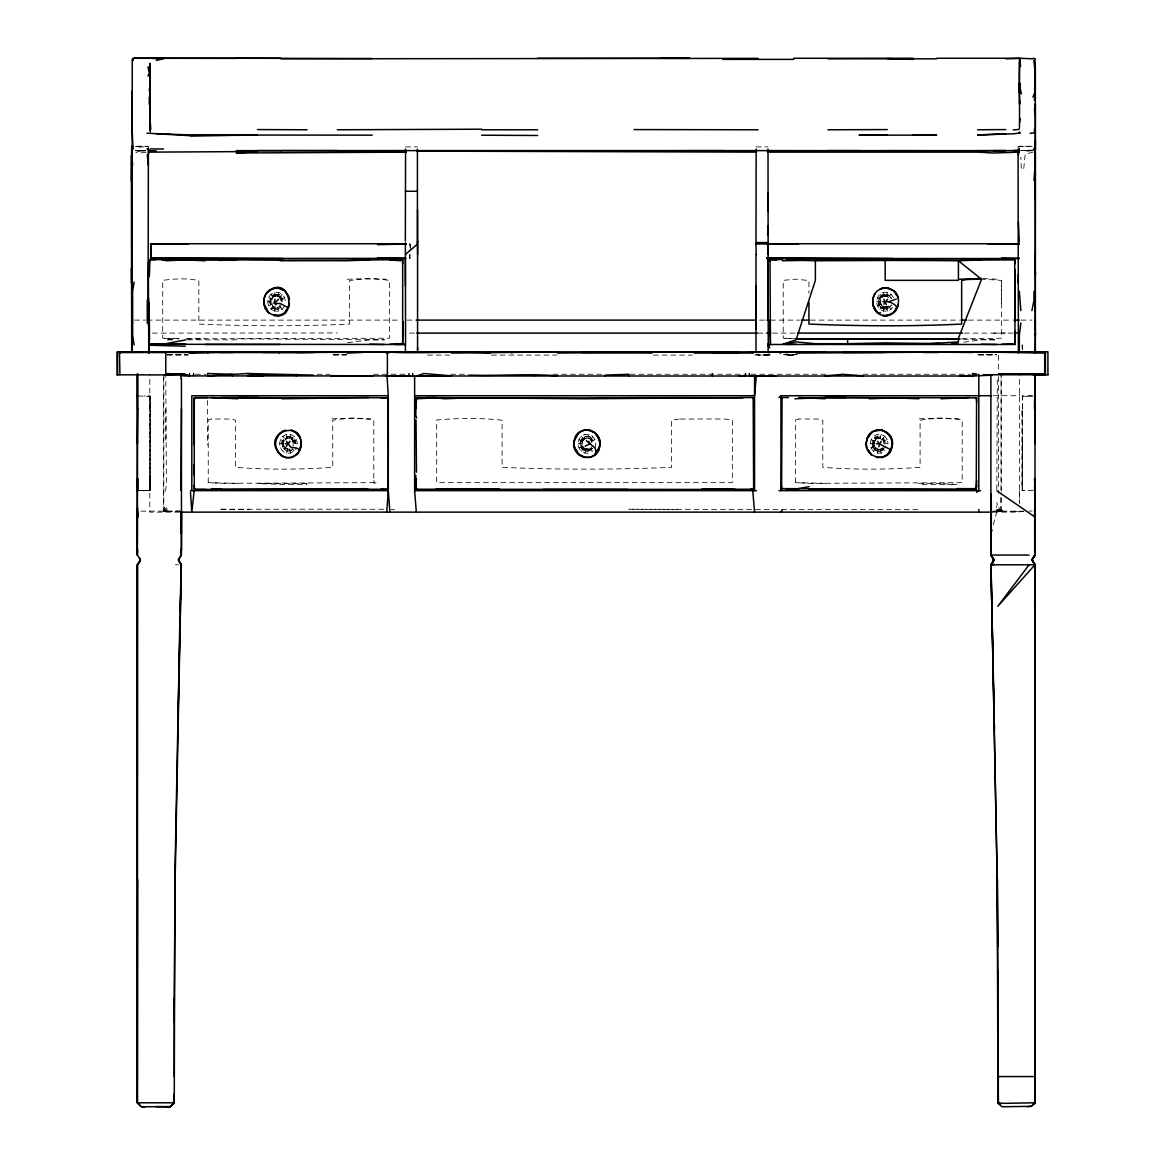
<?xml version="1.0" encoding="UTF-8"?>
<svg xmlns="http://www.w3.org/2000/svg" width="1165" height="1165" viewBox="0 0 1165 1165"><rect width="100%" height="100%" fill="white"/><g stroke="black" fill="none" stroke-linecap="round" stroke-linejoin="round"><path stroke-width="0.75" stroke-dasharray="5 3.75" d="M149.819 478.538L149.819 490.756L150.227 396.581L137.834 395.94M150.227 490.421L150.125 396.1L148.13 395.94L150.125 396.1L150.125 490.582L148.115 490.771M163.872 374.751L163.799 511.246L179.381 511.435M165.459 491.149L166.377 484.64L165.794 374.781M1000.968 511.581L1000.997 497.178M1000.997 489.97L1001.143 374.751L1001.274 491.048M1019.39 490.654L1019.39 503.193L1019.39 374.242M1022.52 408.697L1022.52 395.94L1032.991 395.94M150.125 490.698L150.227 478.538L150.125 490.582L139.349 490.771M1022.52 443.719L1022.215 490.48L1034.505 490.654M998.521 376.572L998.463 493.246M1001.507 303.424L1001.507 280.357M594.966 447.943L595.854 443.763L594.966 439.584L592.49 436.234L588.922 434.385L584.961 434.385L581.393 436.234C577.126 440.195 577.126 447.331 581.393 451.277L584.961 453.141L588.922 453.141L592.49 451.277L590.102 448.044L588.077 449.093L583.782 448.044L581.918 443.763L581.932 441.156L585.704 437.894L590.407 439.059L591.966 441.156L592.009 443.763L591.471 441.404L593.131 440.545L589.985 436.933C585.354 434.632 579.791 438.652 580.068 443.763L581.466 448.481L583.927 450.535L588.471 451.001L592.417 448.481L585.82 449.093L583.476 448.467L581.932 446.37L582.427 441.404L583.811 439.525L586.942 438.331L586.942 436.191L581.466 439.045L580.112 443.763L581.466 448.481L586.942 451.336L592.417 448.481M1001.085 509.222L1000.735 511.333L996.483 511.435L1002.89 510.969L996.483 509.222M1000.997 511.187L1001.085 492.868M149.819 408.667L150.125 396.1L143.877 395.94M882.589 448.467L880.361 449.632L875.643 448.467L874.1 446.37L874.1 441.156L877.871 437.894L882.589 439.059L884.716 436.234L881.148 434.385L877.187 434.385L873.604 436.234C869.352 440.195 869.352 447.331 873.604 451.277L877.187 453.141L881.148 453.141L884.716 451.277L882.255 448.044L880.23 449.093L875.891 448.001C870.24 442.234 880.973 439.089 871.944 433.933M1022.404 349.311L1022.215 345.19L1022.637 346.223M996.818 489.737L997.313 376.572M592.213 441.011L590.597 438.812L585.646 437.589L583.286 438.812L581.087 443.763L581.466 448.481L585.413 451.001L588.471 451.001L591.223 449.574M293.114 446.137L293.187 441.404L289.692 438.419L290.449 434.385L286.488 434.385L282.92 436.234C278.653 440.195 278.653 447.316 282.92 451.277L286.488 453.141L290.449 453.141L294.017 451.277L296.493 447.943M282.192 301.735L281.61 298.983L282.542 298.502L283.212 301.735L282.629 298.531L279.498 294.905L273.455 294.949L270.193 298.458L270.193 304.997L271.955 304.08L273.105 306.439L277.823 307.589L281.595 304.342M873.998 443.763L874.493 441.404L872.731 440.501L872.731 447.025L874.595 449.574L879.007 451.277L882.051 450.578L883.172 449.574L882.531 448.7L880.187 449.923L875.235 448.7L873.022 443.763L875.235 438.812L877.58 437.589L882.531 438.812L884.133 441.156L884.162 443.763L882.153 439.525L883.274 437.982L885.837 443.763L883.172 437.953L880.42 436.526L874.667 437.88L872.017 443.763L874.595 449.574L877.362 451.001L880.42 451.001L883.172 449.574M284.639 305.9L282.178 309.249L278.595 311.113L274.634 311.113L275.435 307.065L274.925 309.06L272.057 307.531L272.683 306.672L270.484 301.735L272.683 296.784L277.634 295.561L281.61 298.983M883.507 311.113L884.206 307.589L888.575 306.016L891.036 309.249L887.468 311.113L883.507 311.113L879.939 309.249C875.672 305.288 875.672 298.167 879.939 294.206L883.507 292.357L887.468 292.357L891.036 294.206L893.497 297.556M877.187 453.141L877.973 449.093L879.007 451.277L882.051 450.578L885.167 446.967M164.396 510.372L165.124 509.222L167.119 509.222L166.377 507.314L164.396 511.246L167.119 511.435L163.566 510.911L163.493 509.222M294.73 443.763L294.148 441.011L290.172 437.589L290.231 436.424L287.143 436.424L284.42 437.982L281.872 442.074L282.527 446.967L284.58 449.574L287.333 451.001L293.143 449.574M290.449 434.385L294.017 436.234L296.493 439.584L297.366 443.763L293.624 443.763L292.007 439.059L287.289 437.894L283.517 441.156L283.517 446.37L287.566 449.923L291.891 450.593L287.158 450.957L287.551 449.049L284.158 446.108L280.459 447.943M886.507 295.561L881.556 296.784L879.342 301.735L879.925 304.473L883.9 307.895L883.682 308.973C876.852 307.342 876.706 296.143 883.682 294.483L888.371 294.905L891.487 298.531L889.492 295.925L886.74 294.483L886.507 295.561L888.851 296.784L889.623 295.808L891.4 298.502M877.362 451.001L877.58 449.923M884.716 436.234L887.177 439.584L884.133 441.156L880.143 438.477L880.536 436.569L880.187 437.589M274.634 311.113L271.066 309.249C266.8 305.288 266.8 298.167 271.066 294.206L274.634 292.357L278.595 292.357L282.178 294.206L284.639 297.556L285.527 301.735M268.605 305.9L271.998 304.109L271.998 299.361L273.105 297.031L275.333 295.866L280.051 297.031L281.595 299.114L281.624 301.735M295.735 443.763L295.051 440.545L293.027 437.88L287.333 436.526L282.673 440.545L282.673 446.981L283.605 446.501L283.605 441.011L282.527 440.559L284.158 441.404L280.459 439.584M585.413 451.001L585.646 449.923L581.466 448.481L580.112 443.763M888.91 306.439L886.682 307.589L881.963 306.439L880.318 301.735L881.963 297.031L884.206 295.866L888.91 297.031L891.036 294.206M282.178 294.206L280.051 297.031L275.362 296.449L274.925 294.396L272.057 295.925L269.479 301.735L272.129 307.618L274.925 309.06L278.027 309.06L280.736 307.502L279.993 306.672L273.309 308.565L272.057 307.531M584.961 453.141L585.82 449.093M588.077 438.419L588.922 434.385M887.468 311.113L886.682 307.589L882.269 306.016C877.07 302.245 885.24 297.454 879.939 294.206M1022.113 396.581L1022.52 395.925L1022.113 490.48L1024.21 490.654L1022.215 490.582L1022.113 408.667L1022.215 490.683M277.634 295.561L277.867 294.483L279.498 294.905L277.59 296.449M286.488 434.385L287.435 438.419L289.794 438.477L290.231 436.424L293.143 437.953L292.517 438.812M287.333 451.001L287.566 449.923M278.595 292.357L277.692 296.391L275.362 296.449M887.468 292.357L886.55 296.391L884.22 296.449L883.813 294.527L889.594 295.954L886.74 294.483M881.148 434.385L880.143 438.477M286.488 453.141L287.551 449.049M993.294 524.76L996.978 511.085M996.483 507.314L997.313 504.445L996.483 501.11M410.386 257.8L409.556 258.528L410.386 252.863M167.119 511.26L164.673 510.969L166.377 507.314M1019.331 146.237L1018.079 147.212L1019.331 146.237L1032.379 146.237M282.673 446.981L281.872 442.074L282.673 440.545M294.148 441.011C295.648 441.797 288.177 439.423 294.017 436.234M888.575 306.016L885.415 307.196L882.269 306.016L879.939 309.249M883.886 448.015L882.051 450.578L880.143 449.049L882.939 447.142M271.066 309.249L273.396 306.016L272.129 307.618M873.604 451.277L875.934 448.044L875.993 450.535L879.007 451.277M883.9 307.895L888.851 306.672L889.492 307.531L891.4 304.953L889.594 307.502L886.74 308.973L883.682 308.973L880.929 307.531L881.556 306.672M874.595 449.574L875.235 448.7M281.493 301.735L279.615 297.483L280.736 295.954L279.993 296.784M581.393 451.277L583.811 448.001L581.932 446.37M592.49 436.234C589.606 447.185 588.762 430.424 590.597 438.812M768.172 354.51L769.657 353.942L768.012 354.699M271.955 299.376L273.455 294.949C266.421 297.701 275.581 301.458 268.605 297.556M580.753 440.545L585.413 436.526L588.471 436.526M592.213 446.501L590.597 448.7L585.646 449.923M891.036 309.249L892.681 307.021M293.027 437.88L291.716 439.482M882.531 438.812L883.172 437.953M285.221 448.7L284.58 449.574L285.542 448.001L282.92 451.277M166.26 511.435L163.362 510.357L163.493 374.781M1000.997 510.911L999.439 511.391M871.143 439.584L874.1 441.156L875.934 439.482M581.932 441.156L585.82 438.419L584.961 434.385M410.182 257.8L409.556 258.339L410.182 249.354M888.371 294.905L886.463 296.449L888.575 297.454M879.925 304.473L879.022 304.953L882.313 308.507L884.22 307.021L886.463 307.021L886.885 309.06L889.594 307.502M882.269 297.454L879.895 297.046L878.512 301.735L879.065 304.997L880.929 307.531M1022.52 490.363L1024.21 490.654M884.22 296.449L886.55 296.391M293.114 441.389L296.493 439.584M877.463 305.9L880.856 304.109L879.065 304.997M871.143 447.943C878.425 444.098 868.77 447.753 875.993 450.535M271.066 304.473L270.193 304.997M282.527 446.967L284.158 446.108M872.702 446.981L873.604 446.501M273.309 308.565L278.027 309.06L277.59 307.021L279.717 306.016L282.178 309.249M280.634 307.531L277.867 308.973L277.634 307.895M290.172 437.589L285.221 438.812C283.095 436.627 288.556 443.122 282.92 436.234M285.41 439.482L287.551 438.477L287.143 436.424L287.566 437.589M578.918 447.943L582.427 446.108L581.466 448.481L583.811 448.001M594.966 439.584L591.966 441.156L590.102 439.482M877.493 436.569L874.595 437.953L875.891 439.525L877.973 438.419L877.362 436.526L874.595 437.953L875.235 438.812M284.639 297.556L280.998 299.376L282.542 298.502M376.062 482.66L374.183 483.446L373.907 480.49M137.281 151.523L144.227 150.707M963.746 342.19L981.542 339.845L996.541 339.845L961.547 339.102M347.592 342.67L369.494 339.845L384.494 339.845L236.626 338.855M138.781 147.212L147.256 146.484L148.756 147.212L147.256 146.237L132.635 146.237M145.96 152.426L138.97 153.008L135.752 152.134M586.942 451.336L586.942 449.18L588.077 449.093L588.922 453.141M135.752 150.605L145.756 150.591L135.752 150.605L142.538 150.605L138.97 150.605M1033.224 150.037L1020.627 150.576L1028.477 150.722M1019.331 146.484L1022.87 146.237M1026.787 151.115L1032.088 150.795M142.538 151.115L145.523 150.94M331.909 418.818L353.286 417.973L370.587 418.774M919.331 418.818L941.131 417.973L958.882 418.774M172.522 339.597L165.78 339.845L172.522 339.845M143.877 490.363L137.834 490.582L150.125 490.582L139.611 490.654M347.243 279.265L369.494 278.493L386.256 279.236M135.781 146.411L142.101 146.237M1013.04 511.624L1023.729 511.348M1029.074 511.071L1032.015 511.013M1021.37 150.605L1032.933 150.591L1025.185 150.605L1028.477 150.605M993.643 333.117L1005.73 332.942M783.739 354.597L799.467 354.51M986.114 354.699L996.687 354.626M996.483 510.984L1002.89 510.969L1000.648 510.94L998.769 507.314M996.483 510.372L1002.191 510.372L1000.269 510.357M996.483 511.26L1002.002 511.231L998.245 511.42L1000.648 510.94M135.883 146.484L147.256 146.484M1018.385 146.484L1032.336 146.484M405.566 146.892L417.419 146.892M756.158 146.892L768.012 146.892M1032.933 152.134L1025.185 154.188L1023.7 169.202L1021.37 169.202L1020.846 157.26M275.042 295.561L274.824 294.483L277.867 294.483L280.634 295.925M267.717 301.735L271.489 301.735M876.59 301.735L880.361 301.735M134.499 320.113L145.407 320.113M147.227 320.113L399.77 320.113M407.036 320.113L414.303 320.113M759.507 320.113L766.774 320.113M770.4 320.113L799.467 320.113M810.374 320.113L959.363 320.113M968.435 320.113L1012.05 320.113M1021.137 320.113L1032.03 320.113M152.353 333.117L337.282 332.942M409.57 333.117L415.031 333.117M758.036 333.117L766.555 333.117M772.512 333.117L795.622 333.117M964.343 333.117L1013.201 333.117M185.992 338.855L389.372 338.214L389.372 280.357C376.324 278.624 362.606 278.333 349.617 280.605L349.617 324.074C299.492 326.389 248.975 326.244 198.851 324.074L198.851 280.605C187.259 277.984 174.401 278.726 162.721 280.357L162.721 338.214L179.308 338.797M961.533 338.855L1001.419 338.214L1001.419 280.357L981.542 279.134M187.725 339.845L236.626 339.845L236.626 343.719M167.279 354.51L187.245 354.51M334.195 354.51L346.893 354.51M977.799 354.51L996.002 354.51M167.192 354.699L187.973 354.699M333.044 354.699L346.864 354.699M768.536 354.699C767.371 355.806 754.439 353.374 756.158 354.699L756.158 353.942M783.739 354.699L795.972 354.699M978.848 354.699L996.687 354.699M166.843 355.107L188.482 355.107M333.307 355.107L346.122 355.092M427.511 355.107L449.705 355.077M491.412 355.107L556.928 355.077M653.347 355.092L692.461 355.092M755.007 355.048L770.036 355.107M786.39 355.107L794.996 355.048M978.542 355.034L996.716 355.034M195.283 374.242L206.205 374.242M317.171 374.242L329.913 374.242M373.572 374.242L406.308 374.242M450.651 374.242L468.65 374.242M552.953 374.242L603.222 374.242M630.076 374.242L744.683 374.242M750.959 374.242L826.553 374.242M862.93 374.242L970.27 374.242M993.337 395.736L1016.958 395.736M880.23 438.419L877.9 438.477L877.187 434.385M279.571 443.763L283.648 443.763L281.872 442.074M578.044 443.763L581.918 443.763M870.255 443.763L874.041 443.763M885.458 443.763L888.065 443.763L887.177 439.584M289.765 449.632L285.061 448.467L289.794 449.049L290.449 453.141M287.158 450.957L290.202 450.957M383.693 509.222L219.122 509.222L249.601 509.673M180.997 511.071L140.324 511.144M993.133 511.071L1023.846 511.217M992.493 511.464L1024.166 511.464M179.57 512.134L149.804 512.134L149.804 374.242M992.915 512.134L1019.39 512.134M175.347 564.792L178.332 564.792M770.516 355.048L758.036 355.034L770.516 355.063M164.658 510.372L167.119 510.372M167.119 510.984L164.396 510.969M790.045 338.709L783.069 338.214M178.391 338.738L162.576 338.214M187.288 338.782L205.084 338.855M167.192 354.597L185.235 354.699M825.126 483.344L795.418 482.66M237.791 483.344L208.084 482.66M677.389 509.688L628.867 509.222L920.379 509.688M163.566 510.911L165.547 511.26M794.457 338.826L783.215 338.214L783.215 280.357L796.074 279.134L808.932 280.605L808.932 293.289M175.362 511.071L179.585 511.173M1028.462 395.94L1032.991 396.071M390.945 509.513L394.571 509.658M983.216 278.566L998.288 279.236M1022.52 396.1L1028.462 396.595M274.824 294.483L279.498 294.905M882.313 308.507L886.885 309.06L882.313 308.507L882.211 305.973L884.22 307.021M163.624 511.1L164.396 511.246M586.942 436.191L589.971 436.977L593.101 440.559M997.895 509.222L1001.172 510.372M409.556 243.733L410.386 244.65L410.386 251.334M586.942 449.18L589.971 450.535M578.918 439.584L582.427 441.404L581.466 439.045L583.811 439.525L581.393 436.234M272.683 306.672L275.042 307.895M879.925 298.983L879.022 298.502L880.929 295.925L881.556 296.784M872.702 440.545L873.604 441.011M270.149 298.502L271.066 298.983M877.463 297.556L880.856 299.361L879.895 297.046L883.813 294.527L883.9 295.561M880.143 449.049L881.148 453.141M1022.215 344.84L1022.637 352.689M410.182 244.65L409.556 243.966L410.182 247.941M581.67 446.501L583.286 448.7M272.057 295.925L272.683 296.784M271.066 294.206L273.105 297.031M292.007 448.467L294.017 451.277M164.381 507.314L165.124 509.222M277.692 307.065L278.595 311.113M886.507 307.895L886.74 308.973M880.187 449.923L880.42 451.001M877.362 436.526L877.58 437.589M883.507 292.357L884.293 296.391M274.634 292.357L275.435 296.391M294.949 440.501L295.517 443.763M1022.593 348.67L1022.535 345.19L1022.579 348.685M1019.39 393.959L1019.39 395.736M1022.215 346.223L1022.215 349.311M998.58 355.31L998.58 370.79M207.618 400.44L207.618 444.972M165.794 408.944L165.794 443.239M885.167 440.559L883.536 441.404L885.167 440.559M211.651 418.992L208.244 419.982L208.244 482.66L221.86 483.344L373.805 482.66L373.805 419.982C360.349 418.104 346.136 417.798 332.753 420.259L332.753 467.34C300.526 469.626 267.673 469.844 235.476 467.34L235.476 420.259L232.068 419.065L211.651 418.992M798.986 418.992L795.579 419.982L795.579 482.66L809.194 483.344L962.188 482.66L962.188 419.982C948.368 418.104 933.82 417.798 920.088 420.259L920.088 467.34C887.861 469.626 855.008 469.844 822.81 467.34L822.81 420.259L819.403 419.065L798.986 418.992M679.166 419.065L671.579 420.259L671.579 467.34C615.207 469.684 558.457 469.786 502.086 467.34L502.086 420.259C480.49 417.784 458.355 418.104 436.7 419.982L436.7 482.66L732.334 482.66L732.334 419.982L724.732 418.992L679.166 419.065M306.992 483.621L258.353 483.621L281.959 484.422L306.992 484.422L306.992 483.621M941.131 483.621L918.908 483.621L918.908 484.422L957.018 484.422L941.131 483.621M793.671 355.092L786.535 355.077L793.671 355.107"/><path stroke-width="1.5" d="M132.417 58.658L132.65 60.609M145.144 1106.75L141.329 1106.633L137.368 1102.789L137.397 564.792L140.397 559.812L137.397 555.05L137.295 549.254M137.397 373.907L137.295 549.312L137.397 533.089M137.281 879.371L137.397 564.792L140.062 561.166L140.033 558.501M148.392 148.581L148.086 310.764M148.756 352.762L148.756 312.453M141.446 1106.75L170.265 1106.633L174.255 1102.789L174.852 879.371L178.711 680.855M490.334 353.082C456.01 350.825 421.643 353.942 387.392 352.034L387.392 375.916L189.473 375.916L184.638 375.261L184.638 374.169L165.765 373.557L165.765 351.874M280.095 260.771L402.668 259.62L402.668 344.476L394.571 344.476M768.186 320.288L768.23 258.033M997.954 971.435L998.361 1103.357M1018.079 149.309L1018.385 352.98M1034.505 408.667L1035.044 375.174L1034.942 555.05L1031.942 559.812L1035.044 564.792L1035.044 1076.576L1034.738 1102.789L1033.282 1104.478L1034.971 1102.789L1034.942 564.792L1031.942 559.812L1034.942 555.05L1035.044 507.925M1035.088 274.095L1035.088 254.64M1035.088 199.579L1035.088 146.484M1035.35 335.462L1035.35 329.666M1035.321 158.615L1035.132 150.999M139.713 558.501L140.062 561.166L137.397 564.792L137.295 1102.789M137.616 879.371L137.368 1102.789L140.732 1106.313M149.994 98.719L149.95 127.771L149.921 63.376L149.994 130.029M181.449 511.187L181.449 549.312L181.449 378.64M189.487 373.528L189.531 376.149M991.925 375.159L972.469 376.033L416.662 375.989L424.045 373.514L451.525 375.858L410.604 376.12L408.988 375.916L409.002 373.543M749.284 373.514L749.27 375.887L750.872 376.251L775.905 376.266M1035.35 140.383L1035.336 149.397L1035.321 103.758L1034.87 113.85L1034.476 108.957M1034.957 729.931L1035.044 1102.789L1033.282 1104.478L1034.971 1102.789L1003.371 1103.357L997.997 1102.789L997.196 879.371L991.007 564.792L994.051 559.812L990.891 555.05L990.905 493.975M119.922 374.781L119.485 352.078C208.812 352.733 298.065 352.631 387.392 352.034M137.426 443.647L137.295 555.05M137.674 516.998L137.295 510.547L137.674 517.318M174.167 1022.113L175.143 879.371L181.332 564.792L178.58 559.812L181.332 555.05L181.449 549.254M181.449 408.697L180.997 490.48M417.419 243.951L417.419 149.105M755.998 329.171L756.158 286.211M1034.942 501.139L1035.044 478.538L1035.044 491.455M148.537 326.156L148.392 274.095M194.118 485.514L194.715 489.446L388.222 489.242L388.324 426.885M769.876 321.365L770.429 344.476L1014.715 344.476L1015.021 343.719L1014.715 259.911L815.383 260.771L786.273 259.62M1035.044 517.318L1035.044 549.312M996.978 490.902L1034.942 516.998L1035.044 501.27M132.213 336.175L132.227 333.044M181.332 533.308L181.449 516.998M417.623 347.956L417.565 350.403L417.565 209.846M1035.321 320.113L1035.263 329.666L1035.336 151.479M768.23 346.223L768.012 149.105M1019.506 59.051L1019.433 92.996M1034.68 606.339L1035.044 564.792L1032.19 559.812L1034.695 555.865L1034.666 511.217L1034.942 516.998M1034.738 1102.789L1034.942 564.792L1032.598 561.166L1034.942 564.792L997.764 606.339L1029.074 564.792M137.834 408.697L137.426 443.719L137.295 375.174M188.876 243.733L150.707 243.966L150.707 258.339L151.232 243.733L405.93 243.733M405.347 240.864L405.566 149.105M1031.608 1106.313L1002.191 1106.75L1000.706 1105.629L997.997 1102.789L998.361 1076.576M137.295 517.318L137.295 510.678M137.397 533.308L137.397 511.085M1014.715 321.365L1015.137 269.901M178.842 673.588L179.73 626.333M180.007 611.8L180.954 577.447M178.624 561.166L181.332 564.792L177.794 729.931M387.887 426.885L388.222 408.653M990.891 517.318L990.993 511.624L991.328 517.318M991.226 555.865L991.328 501.27M131.368 181.187L131.689 146.484L132.635 146.237M415.803 408.653L416.677 397.527C525.415 399.027 634.182 396.916 742.95 397.833M990.993 511.464L990.993 533.308L991.925 529.886M983.289 374.781L1045.413 374.781L1045.413 351.874L1044.175 353.082L976.911 351.874L796.292 353.082M149.382 276.032L149.95 259.62L156.023 259.62M993.148 666.409L990.905 564.792L993.76 559.812L990.891 555.05L991.328 549.312M417.565 242.771L417.623 240.864M131.689 350.636L131.368 155.586M181.172 570.209L180.662 564.006M1019.506 103.976L1019.506 83.414M416.022 419.982L416.488 472.204M137.834 478.64L137.295 491.572M149.528 344.287L402.668 344.476L402.988 321.365M1015.137 331.442L1014.715 344.476M1034.797 310.764L1035.088 302.23M131.368 282.862L131.368 268.401M150.329 131.965L150.11 129.621M1018.079 282.862L1018.385 274.095M194.264 444.972L194.264 397.833L207.618 397.527M137.295 516.998L137.674 508.071M753.813 485.514L753.653 489.242L753.158 397.527L584.976 398.779L426.201 397.527M1034.505 490.713L1034.913 478.64M137.397 555.05L137.674 549.312M794.952 398.779L825.126 397.527L976.59 397.833L976.255 489.446L962.552 489.446M137.82 490.756L137.295 478.538L137.295 490.785M181.172 514.464L181.332 511.624M1018.763 91.758L1018.763 83.749M181.172 514.231L181.332 511.464L181.449 517.318M769.657 344.84L768.23 344.039L768.012 352.689M416.458 478.64L415.803 488.63L416.677 489.446M1034.666 517.318L1034.666 507.94M148.392 154.887L148.756 149.309M194.264 489.242L194.264 397.833M386.765 512.134L388.28 490.654L388.28 395.736L387.057 376.033M1033.967 180.371L1035.088 165.517M137.674 373.907L137.674 408.697M1020.118 118.597L1019.608 122.485M770.021 336.204L770.429 331.442M756.318 376.033L754.556 395.736L414.638 395.736M977.624 134.98L1013.201 133.815L1019.288 133.116L1019.375 132.126M1019.506 63.798L1019.812 60.595L1020.627 66.376M289.342 300.206L288.381 295.633L284.77 290.755L279.556 288.046L273.775 288.046L268.576 290.755C262.373 296.551 262.14 306.963 268.576 312.715C299.187 329.753 292.386 269.1 266.581 292.968A14.941 14.941 90 0 0 264.062 304.851M574.258 440.632C569.263 457.539 596.829 464.835 599.625 446.894C604.635 429.972 577.054 422.677 574.258 440.632L578.83 432.768M891.968 446.894C897.035 429.608 869.323 422.924 866.6 440.632C861.692 457.335 889.215 464.82 891.968 446.894L887.395 454.758L882.182 457.466L876.328 457.452M194.176 490.654L191.817 512.134L190.478 492.3M402.668 263.639L402.668 259.62M1014.715 263.639L1014.715 259.911M782.05 489.242L781.453 488.63L976.255 489.446L976.707 485.514M1034.476 100.423L1035.321 61.847M1020.846 322.996L1019.331 335.258L1019.331 351.524M149.266 90.943L149.601 88.292L149.804 90.899M972.469 376.033L972.513 373.514L976.911 374.169L972.498 375.887L959.814 375.873M194.118 401.867L194.715 397.527C258.95 398.809 324.016 397.047 388.222 397.833L388.222 444.972M1018.385 154.887L1019.331 148.348M1034.87 97.03L1035.321 88.118M137.426 395.75L137.295 396.595L137.295 395.168M781.453 398.779L782.05 397.527L788.487 397.527M286.386 441.302L290.842 447.345L296.376 448.015L300.017 449.865C308.696 415.017 255.091 433.205 282.658 456.432A12.116 12.101 89.8 0 0 293.944 456.432L298.458 452.53L300.512 446.778M769.876 260.771L770.429 259.62L782.618 259.62M134.15 282.119L132.635 291.294L132.635 335.258L134.15 345.029M1031.928 310.574L1033.967 300.395L1033.967 291.294M274.998 299.274L274.183 303.089L276.163 304.793M285.512 430.074L280.299 432.783C274.081 438.564 274.081 448.962 280.299 454.743L285.512 457.452L291.294 457.452L296.493 454.743C302.725 448.962 302.725 438.564 296.493 432.783L291.294 430.074L296.158 433.103L300.017 437.661M279.644 315.438L273.848 315.438L279.556 315.424L284.77 312.715L288.381 307.822L289.342 303.25M598.65 449.85L599.931 443.763L598.65 437.661L595.053 432.783L589.84 430.074L584.058 430.074L578.845 432.783C572.612 438.564 572.612 448.962 578.845 454.743L584.058 457.452L589.84 457.452L595.053 454.743L598.65 449.85L595.97 451.539L595.111 448.015L586.301 440.69M888.429 288.046L882.648 288.046L877.434 290.755C871.216 296.536 871.216 306.934 877.434 312.715C890.715 324.147 906.734 300.992 893.628 290.755L885.604 287.668L879.968 289.066C887.686 285.556 896.861 290.26 898.288 298.604M878.701 446.836L881.162 441.302M882.109 457.452L887.308 454.743C893.54 448.962 893.54 438.564 887.308 432.783L882.109 430.074L876.328 430.074L871.114 432.783L867.503 437.661L866.221 443.763L867.182 448.336M1020.118 83.37L1019.608 85.671L1021.37 93.826M1035.044 395.183L1035.044 443.647L1034.913 408.667M993.716 561.166L994.051 559.812L990.891 555.05L1029.074 555.05M1019.797 59.124C1018.705 76.322 1019.899 107.34 1019.433 127.407M1013.201 129.956L1018.676 129.475L1019.36 128.529M179.046 558.501L179.017 561.166L178.289 559.812L181.332 555.05L180.997 549.254M155.775 1106.633L170.148 1106.75M1034.87 60.595L1035.263 59.721M148.013 76.06L149.251 72.944L148.013 66.755M388.222 488.63L387.887 489.446L380.984 489.242M992.696 562.68L993.395 558.501L993.425 561.166L991.007 564.792L997.196 879.371L997.997 998.507M1032.933 97.059L1034.476 93.783M289.43 304.851L284.857 312.73M599.625 446.894L594.762 454.35M275.624 440.632L278.45 435.273L282.658 431.094M976.255 489.446L976.707 480.49M875.439 292.968C871.07 298.881 871.915 307.88 877.493 312.73L880.653 312.963M405.347 344.039L403.92 344.84L405.391 344.039L405.449 352.471M867.983 437.88L871.172 432.768M780.929 512.134L782.632 509.469M174.153 1094.052L174.255 1102.789L172.769 1104.478M137.368 1102.789L174.342 1102.789L173.614 1103.357M173.978 1103.357L170.265 1106.633M1019.288 133.116L1019.739 132.431L1020.089 133.349M1035.044 555.05L1032.554 558.501L1035.044 555.05L1034.666 549.312M286.386 446.224L290.027 441.302M883.856 304.196L887.482 299.274M1033.661 557.103L1034.695 555.865M170.906 1106.313L174.255 1102.789M991.677 564.006L990.905 564.792L1035.044 564.792M769.657 345.19L768.594 346.223L769.657 347.956M779.021 397.571L780.929 395.736L991.517 395.736M750.275 489.446L753.813 488.63M1030.137 133.349L1035.263 132.621M405.391 254.523L417.565 243.951L417.623 254.523M278.624 299.274L274.183 303.089L280.619 303.716L288.381 307.822M1034.374 1103.357L1035.044 1102.789L1031.36 1106.313L1027.195 1106.75M266.581 292.968L271.27 289.459L276.746 287.668L284.857 290.74L289.43 298.604M976.605 492.3L978.804 490.654L978.804 374.242M148.814 148.945L147.052 148.945M385.804 375.946L410.721 376.222M585.121 446.224L589.854 443.763L588.762 441.302M882.764 301.735L888.589 301.735L896.249 299.114M156.285 60.376L163.508 58.818L152.353 58.367M749.284 351.874L1047.918 351.845L1047.918 374.751M165.78 343.719L185.992 339.845M785.53 488.718L794.952 489.242L809.194 486.65M873.648 431.094L882.182 430.045L887.148 433.103L891.007 437.661M794.952 489.242L798.826 488.63M824.733 351.874L759.216 351.874L753.507 352.034L753.507 353.082L694.238 353.082L694.238 352.034L673.88 351.874L557.525 353.082M991.342 564.792L994.298 564.399M189.487 351.859L193.594 351.859L189.487 352.034L189.487 353.082L232.592 351.874M147.052 133.203L190.288 135.693L257.45 135.155M824.733 375.873L842.921 374.315L863.294 375.873M163.508 148.945L150.635 148.945M162.124 259.911L236.626 259.62M782.618 260.771L847.61 259.62M817.175 344.257L928.811 343.719L958.416 341.898L958.416 338.214L981.542 279.28L958.416 260.771L815.383 259.62M1005.73 133.786L977.624 134.965M1020.118 58.396L1005.73 58.818M313.385 375.101L247.475 373.514L207.719 375.873L207.719 373.514L232.592 374.315L232.592 375.873M1019.288 150.576L1013.201 150.678M400.833 260.771L389.722 259.911L396.158 259.62M969.367 397.527L941.131 398.779M976.255 488.63L957.018 488.63M165.78 260.771L185.992 259.911L205.084 260.771M389.722 344.287L402.668 343.719M1001.769 344.287L1015.021 343.719M347.286 353.082L361.747 352.471M1014.526 333.059L1017.191 332.942M469.393 397.833L444.637 398.779L435.768 397.833L416.677 398.779L416.022 397.833L415.803 415.293L416.677 417.973M211.491 489.446L367.048 488.703M369.494 259.911L345.903 260.771L205.084 259.62M981.542 259.911L958.416 260.771L958.416 280.357L885.196 280.357L885.196 260.771M263.13 352.471L313.385 352.471M281.959 398.779L368.766 397.527M869.294 398.779L894.327 397.833L918.908 398.779M959.581 279.265L981.542 278.493M451.525 353.082L557.525 351.874M426.201 397.833L435.768 397.527M165.78 259.62L149.95 259.62L149.95 260.771M712.281 352.471L738.683 352.471M164.644 374.781L184.638 374.169L189.473 375.916L184.638 374.984L116.937 374.781M896.089 343.719L939.252 343.427M951.456 343.093L958.416 342.889M219.107 260.392L236.626 259.911M117.126 351.874L117.126 374.781M347.286 352.034L296.216 352.471M981.542 279.134L966.63 279.513L961.649 280.605L961.649 324.074C910.884 326.477 859.712 326.2 808.932 324.074L808.932 302.347M735.668 489.446L416.022 489.242M377.547 244.65L405.988 244.038M1014.031 244.082L1019.36 243.966L987.352 243.733M842.921 352.471L884.439 352.471M786.273 344.476L796.074 344.287M581.189 352.471L651.934 353.082M766.774 258.339L784.496 258.033M435.768 489.242L498.984 488.718M722.781 59.386L793.671 59.386M977.624 129.781L1005.73 129.577M1005.73 150.678L977.624 150.678M406.017 151.144L372.247 151.523L406.017 152.076M1044.699 374.096L998.594 374.169L1044.699 374.096L1044.699 352.558M280.765 58.818L758.036 58.367M793.671 58.279L913.011 58.25M481.596 129.213L337.282 129.781M190.288 135.693L236.233 135.213M827.893 58.818L936.616 58.818M185.992 344.287L149.95 343.719M481.596 129.781L537.691 129.781M827.893 129.781L887.235 129.577M280.765 150.678L236.233 150.605M689.636 150.678L634.051 150.838M151.232 258.528L405.93 258.339L377.547 257.8M766.774 258.528L1019.36 258.528M118.029 351.859L119.413 351.859M543.225 489.446L627.964 489.446M406.017 150.693L337.282 150.838M481.596 135.213L537.691 135.49M887.235 135.125L858.984 135.155L936.616 135.125L913.011 135.125M993.643 150.62L1017.191 150.605L1013.201 150.605M117.65 374.751L117.534 351.845L753.507 351.859M165.765 352.471L119.995 352.558L120.534 353.082M767.386 351.859L777.579 351.859L780.812 353.082L780.812 352.034M280.765 58.25L133.611 58.265L236.233 58.367M537.691 58.25L689.636 58.25M936.616 58.25L1018.836 58.25M634.051 129.577L758.036 129.781M307.079 129.781L257.45 129.577M132.635 146.484L131.689 146.484L132.635 148.348L131.689 154.887L132.635 165.299M133.014 148.945L132.3 132.999M280.765 150.605L337.282 150.605M689.636 150.605L722.781 150.62M827.893 150.605L858.984 150.62M257.45 150.591L1005.73 150.62M887.235 150.838L766.949 150.722M977.624 150.838L887.235 150.678M416.764 151.101L756.653 152.134M149.44 152.134L257.45 151.523L236.233 153.008L405.959 152.134M767.517 152.134L977.624 152.134L993.643 153.008L1019.288 152.134M405.391 191.264L417.419 191.264M756.158 149.105L755.998 242.568L768.172 242.568M766.774 243.733L1019.36 243.733M755.998 242.568L755.998 243.922L798.68 243.966M150.518 257.8L283.197 258.528M416.109 320.113L755.867 320.113M766.774 320.113L770.4 320.113M801.287 320.113L808.554 320.113M961.169 320.113L966.63 320.113M1013.856 320.113L1019.317 320.113M416.822 333.117L757.483 333.117M766.555 333.117L770.706 333.117M797.443 333.117L962.538 333.117M959.873 338.855L796.074 338.855L847.61 339.102L847.61 343.719L885.196 342.889L928.811 343.719M959.727 339.102L847.61 338.855M876.24 343.719L815.383 343.719L796.074 341.898L782.618 344.287L796.074 339.845L815.383 280.357L815.383 260.771M205.084 344.476L280.095 344.476M148.829 345.19L185.235 346.223M435.943 352.034L409.002 351.874M694.238 352.034L727.339 352.471M972.513 352.471L904.972 351.874M1033.122 374.781L1048.063 374.781M247.475 373.514L263.13 375.101L296.216 375.101M387.392 375.916L408.988 375.916M388.28 395.736L191.817 395.736L191.817 490.654M221.86 397.527L258.353 397.527M845.688 397.527L825.126 397.527L894.327 397.833M380.984 397.833L388.222 397.833M753.158 397.833L753.813 398.779M782.05 397.833L781.599 489.242L781.453 485.514M285.294 443.763L288.206 443.763M876.43 443.763L879.342 443.763L890.919 449.85M416.677 488.63L415.803 488.63L415.803 475.32M753.158 489.242L701.956 489.242L732.872 489.242M205.681 489.446L194.715 489.446L194.264 488.63M190.478 490.654L388.28 490.654L389.896 512.134M414.638 376.033L414.638 490.654L756.478 490.654M779.021 490.654L980.551 490.654M180.735 512.134L992.099 512.134M1034.971 1076.576L998.085 1076.576L998.361 1102.789M166.406 1106.75L170.483 1106.633M236.233 58.25L372.247 58.541M372.247 135.155L190.288 134.98L156.285 133.596M893.002 258.528L766.774 257.8M998.58 352.034L1045.165 352.078M738.683 375.858L745.629 375.873L745.629 373.514M660.366 58.279L689.636 58.367M795.477 338.738L815.383 338.855M377.547 243.733L405.988 243.936M263.13 351.874L279.425 352.034L279.425 353.082M347.286 375.858L330.787 375.683L373.018 375.858M247.475 375.683L263.13 375.873L263.13 375.101M981.542 344.287L996.541 344.476M369.494 344.287L384.494 344.476M306.992 397.833L237.791 397.527M957.018 489.446L809.194 489.242M353.286 489.242L368.766 489.446M1001.58 258.033L1019.36 258.339M766.774 243.966L772.089 244.082M150.023 150.678L156.285 150.838M448.175 488.718L469.393 489.242M938.684 352.471L923.525 352.471M798.826 397.527L825.126 398.779M211.491 397.527L237.791 398.779M1033.151 58.803L1019.666 58.265M887.235 58.541L913.011 59.386M232.592 352.471L219.122 352.471M469.932 375.101C499.144 376.149 528.284 373.353 557.525 375.873M1032.933 58.25L1035.263 58.818M770.429 259.62L776.516 259.911M180.866 375.683L186.065 375.96M211.491 488.63L221.86 489.242M389.722 259.911L396.348 260.348M897.239 307.822L898.288 304.851C896.089 311.594 890.264 317.375 882.648 315.424C893.191 315.948 904.826 306.963 888.589 301.735M589.752 430.468L595.053 432.768L599.625 440.632M584.131 457.044L579.078 454.423L574.258 446.894M999.57 1104.478L997.997 1102.789L998.725 1103.357M997.997 1102.789L999.818 1104.478M282.658 456.432L278.45 452.253L275.624 446.894M990.891 555.05L991.677 555.865M883.856 299.274L886.317 304.793M877.536 441.302L879.342 443.763M893.715 290.74L896.963 295.823M877.493 312.73L872.935 304.851M265.023 307.837L268.634 312.73L264.528 304.749M770.429 260.771L770.021 259.911L770.429 344.476M150.824 129.155L149.994 118.947M1034.476 148.945L1034.84 149.921M133.014 60.376L132.65 58.396M976.255 397.833L976.707 401.867M768.23 344.039L768.463 344.927M131.689 319.166L132.635 322.996M1033.967 148.348L1035.102 154.887M1014.715 336.204L1015.021 338.214M1020.846 310.574L1019.331 291.294M1035.321 72.58L1033.85 60.595M1035.044 491.572L1034.505 478.64M147.256 154.654L148.392 165.517M752.765 490.654L754.556 512.134M414.638 490.654L416.313 512.134M1035.088 268.096L1035.467 274.459M1034.666 373.907L1034.942 378.64M753.813 401.867L753.653 397.833M1019.608 100.35L1019.797 104.224M1018.385 221.991L1019.331 242.087M1015.021 260.771L1015.137 263.639M993.235 670.05L994.313 719.038M994.429 724.484L994.546 729.931M755.998 350.403L755.998 254.48M180.997 516.998L181.332 533.089M755.998 243.922L756.158 254.48M194.118 464.398L194.264 475.32M405.566 344.039L405.391 242.771M768.012 193.07L768.172 211.637M149.382 321.365L149.528 339.845M768.172 225.748L768.23 235.68M768.172 243.922L768.23 254.48M997.488 879.371L997.823 946.169M148.392 262.271L148.465 278.624M148.537 298.022L148.756 353.141L148.756 302.084M1035.35 353.257L1035.35 333.044L1035.117 352.602M755.998 286.211L756.114 320.229M412.687 373.514L412.687 375.887M405.347 258.048L405.391 286.24M149.266 97.205L149.266 104.369M132.213 90.841L132.227 132.184M1035.35 67.206L1035.35 333.729M1034.476 128.572L1034.476 133.334M990.891 375.174L990.891 501.27M978.804 509.469L978.804 512.134M976.59 397.833L976.59 398.779M786.754 352.034L786.754 353.082M780.929 395.736L780.929 490.654M754.556 376.033L754.556 490.654M712.281 373.514L712.281 375.873M628.867 375.873L628.867 374.315L605.13 375.101L605.13 375.858M534.356 375.101L534.356 375.858M511.872 352.034L511.872 353.082M391.149 351.874L387.392 353.082L383.693 351.874M296.216 374.315L296.216 375.873M207.719 352.034L207.719 353.082M193.594 352.034L193.594 353.082M193.594 373.514L193.594 375.683M180.997 375.203L180.997 378.64M174.255 998.507L174.255 1076.576M147.256 300.395L147.256 322.996M132.213 60.376L132.213 352.34M867.983 449.646L871.114 454.743L867.983 449.646"/></g></svg>
